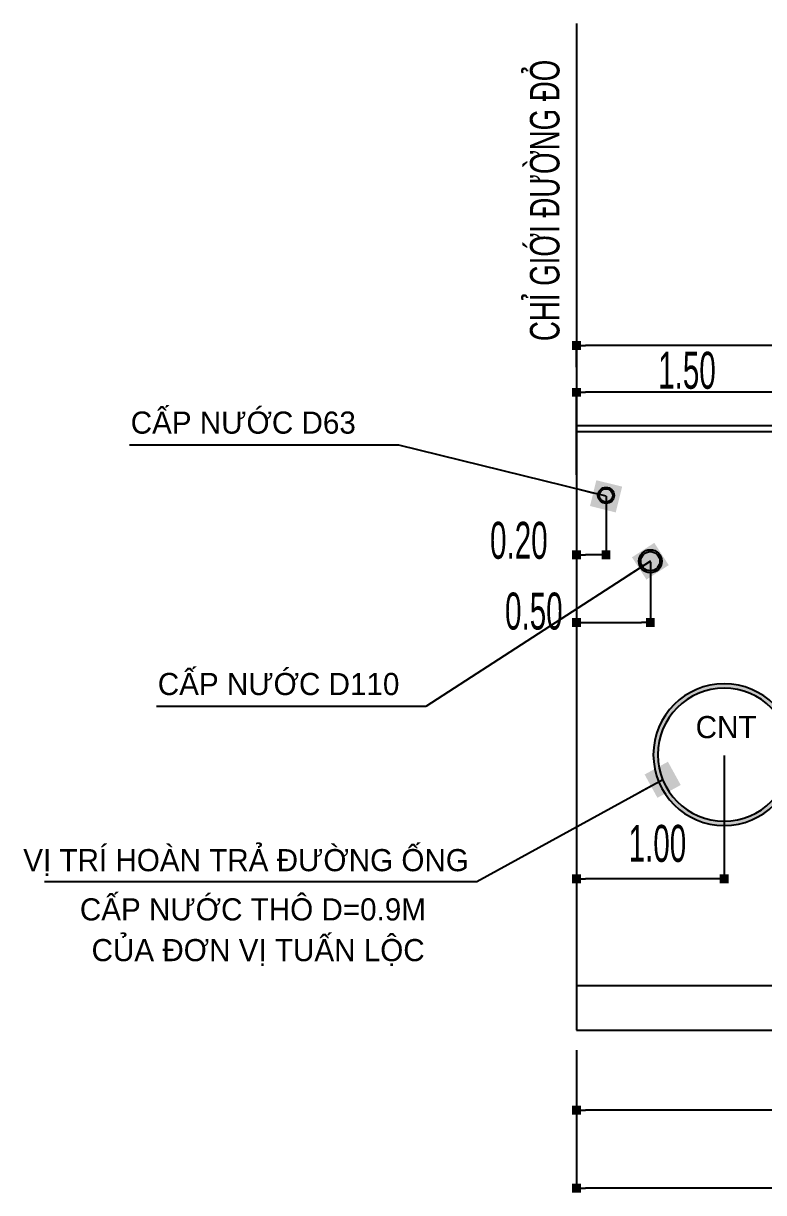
# Model space of a CAD drawing. Header units: millimetres. Extents: x 563079 to 571925, y 2063830 to 2067381.
# Drawn here: x 570710.3 to 570760.4, y 2066865.5 to 2066944.7 of the extents above; entities that cross this region are included whole.
import ezdxf

# ---------------------------------------------------------------- set-up
doc = ezdxf.new("R2010")
doc.units = ezdxf.units.MM
doc.header["$MEASUREMENT"] = 0
for name, color, linetype in [('Congchiuluc', 4, 'Continuous'), ('CONGDOC', 4, 'Continuous'), ('MC', 7, 'Continuous'), ('moi', 7, 'Continuous'), ('SO', 48, 'Continuous')]:
    doc.layers.add(name, color=color, linetype=linetype)
doc.styles.add('CHUKICHTHUOC', font='', dxfattribs={"width": 0.7})
doc.styles.add('KTEN', font='')
doc.styles.add('TIEUDE', font='', dxfattribs={"width": 0.8})
doc.styles.get('CHUKICHTHUOC').set_extended_font_data('.VnArial NarrowH')
doc.styles.get('KTEN').set_extended_font_data('.VnAvantH')
doc.styles.get('TIEUDE').set_extended_font_data('.VnAvantH')
doc.dimstyles.new('DIM3', dxfattribs={"dimscale": 1.2, "dimtxt": 1.2, "dimasz": 0.4, "dimexe": 0, "dimexo": 0, "dimgap": 0.3, "dimtad": 1, "dimzin": 0, "dimdsep": 46, "dimtxsty": 'TIEUDE', "dimblk1": 'BOXFILLED', "dimblk2": 'BOXFILLED', "dimsah": 1, "dimcen": 0.09, "dimdle": 0.8, "dimclrd": 9, "dimclre": 9, "dimclrt": 7, "dimadec": 1, "dimazin": 0, "dimtfac": 1, "dimtmove": 2, "dimatfit": 3, "dimldrblk": 'BOXFILLED', "dimfxl": 1, "dimtolj": 1, "dimtzin": 0, "dimarcsym": 0})
doc.dimstyles.new('TNDH', dxfattribs={"dimscale": 0, "dimtxt": 2.5, "dimasz": 0.6, "dimexe": 0.18, "dimexo": 0.0625, "dimgap": 0.2, "dimtad": 1, "dimlfac": 0.1, "dimzin": 0, "dimdsep": 46, "dimtxsty": 'CHUKICHTHUOC', "dimblk": 'BOXFILLED', "dimcen": 0.09, "dimclrd": 8, "dimclre": 8, "dimclrt": 4, "dimadec": 0, "dimazin": 0, "dimtfac": 1, "dimtofl": 0, "dimtmove": 2, "dimatfit": 3, "dimfxl": 1, "dimtolj": 1, "dimtzin": 0, "dimarcsym": 2})

# ---------------------------------------------------------------- blocks, each defined once
blk = doc.blocks.new('_BoxFilled')
at = {"color": 0, "linetype": 'ByBlock', "lineweight": -2}
blk.add_line((-0.5, 0), (-1, 0), dxfattribs=at)
at = {"color": 0, "linetype": 'ByBlock'}
blk.add_solid([(-0.5, 0.5), (0.5, 0.5), (-0.5, -0.5), (0.5, -0.5)], dxfattribs=at)
blk = doc.blocks.new('*D128')
at = {"layer": 'CONGDOC', "color": 8, "linetype": 'Continuous', "lineweight": -2, "transparency": 16777216}
for p, q in [((570747.726, 2066875.125), (570747.726, 2066865.585)), ((571107.726, 2066875.125), (571107.726, 2066865.585)), ((571107.126, 2066865.765), (570748.326, 2066865.765))]:
    blk.add_line(p, q, dxfattribs=at)
at = {"layer": 'Defpoints', "color": 0, "linetype": 'Continuous', "transparency": 16777216}
for p in [(570747.726, 2066875.187), (571107.726, 2066875.187), (570747.726, 2066865.765)]:
    blk.add_point(p, dxfattribs=at)
at = {"layer": 'CONGDOC', "color": 8, "linetype": 'Continuous', "lineweight": -2, "transparency": 16777216, "xscale": 0.6, "yscale": 0.6, "zscale": 0.6, "rotation": 180}
blk.add_blockref('_BoxFilled', (570747.726, 2066865.765), dxfattribs=at)
at = {"layer": 'CONGDOC', "color": 8, "linetype": 'Continuous', "lineweight": -2, "transparency": 16777216, "xscale": 0.6, "yscale": 0.6, "zscale": 0.6}
blk.add_blockref('_BoxFilled', (571107.726, 2066865.765), dxfattribs=at)
at = {"layer": 'CONGDOC', "color": 4, "linetype": 'Continuous', "transparency": 16777216, "insert": (570927.726, 2066867.242), "char_height": 2.5, "attachment_point": 5, "style": 'CHUKICHTHUOC'}
blk.add_mtext('\\A1;36.00', dxfattribs=at)
blk = doc.blocks.new('*D135')
at = {"layer": 'Congchiuluc', "color": 8, "lineweight": -2, "transparency": 16777216}
for p, q in [((570747.726, 2066875.125), (570747.726, 2066870.874)), ((570807.726, 2066875.062), (570807.726, 2066870.874)), ((570807.126, 2066871.054), (570748.326, 2066871.054))]:
    blk.add_line(p, q, dxfattribs=at)
at = {"layer": 'Defpoints', "color": 0, "transparency": 16777216}
for p in [(570747.726, 2066875.187), (570807.726, 2066875.125), (570747.726, 2066871.054)]:
    blk.add_point(p, dxfattribs=at)
at = {"layer": 'Congchiuluc', "color": 8, "lineweight": -2, "transparency": 16777216, "xscale": 0.6, "yscale": 0.6, "zscale": 0.6, "rotation": 180}
blk.add_blockref('_BoxFilled', (570747.726, 2066871.054), dxfattribs=at)
at = {"layer": 'Congchiuluc', "color": 8, "lineweight": -2, "transparency": 16777216, "xscale": 0.6, "yscale": 0.6, "zscale": 0.6}
blk.add_blockref('_BoxFilled', (570807.726, 2066871.054), dxfattribs=at)
at = {"layer": 'Congchiuluc', "color": 4, "lineweight": 0, "transparency": 16777216, "insert": (570777.726, 2066872.53), "char_height": 2.5, "attachment_point": 5, "style": 'CHUKICHTHUOC'}
blk.add_mtext('\\A1;6.00', dxfattribs=at)
blk = doc.blocks.new('*D136')
at = {"layer": 'CONGDOC', "color": 8, "linetype": 'Continuous', "lineweight": -2, "transparency": 16777216}
for p, q in [((570747.726, 2066921.384), (570747.726, 2066923.035)), ((570804.126, 2066922.855), (570748.326, 2066922.855)), ((570804.726, 2066918.626), (570804.726, 2066923.035))]:
    blk.add_line(p, q, dxfattribs=at)
at = {"layer": 'Defpoints', "color": 0, "linetype": 'Continuous', "transparency": 16777216}
for p in [(570747.726, 2066922.855), (570747.726, 2066921.321), (570804.726, 2066918.564)]:
    blk.add_point(p, dxfattribs=at)
at = {"layer": 'CONGDOC', "color": 8, "linetype": 'Continuous', "lineweight": -2, "transparency": 16777216, "xscale": 0.6, "yscale": 0.6, "zscale": 0.6, "rotation": 180}
blk.add_blockref('_BoxFilled', (570747.726, 2066922.855), dxfattribs=at)
at = {"layer": 'CONGDOC', "color": 8, "linetype": 'Continuous', "lineweight": -2, "transparency": 16777216, "xscale": 0.6, "yscale": 0.6, "zscale": 0.6}
blk.add_blockref('_BoxFilled', (570804.726, 2066922.855), dxfattribs=at)
at = {"layer": 'CONGDOC', "color": 4, "linetype": 'Continuous', "transparency": 16777216, "insert": (570776.226, 2066924.331), "char_height": 2.5, "attachment_point": 5, "style": 'CHUKICHTHUOC'}
blk.add_mtext('\\A1;5.70', dxfattribs=at)
blk = doc.blocks.new('fsfsdf')
at = {"layer": 'SO'}
h = blk.add_hatch(color=4, dxfattribs=at)
h.paths.add_polyline_path([(596225.5, 2065685.04, 1), (596227.9, 2065685.04, 1)])
h.paths.add_polyline_path([(596227.7, 2065685.04, 1), (596225.7, 2065685.04, 1)], flags=17)
at = {"layer": 'SO', "color": 4}
for radius in [1.2, 1]:
    blk.add_circle((596226.7, 2065685.04), radius, dxfattribs=at)
blk = doc.blocks.new('*D142')
at = {"layer": 'CONGDOC', "color": 8, "linetype": 'Continuous', "lineweight": -2, "transparency": 16777216}
for p, q in [((570747.726, 2066912.605), (570747.726, 2066908.484)), ((570749.726, 2066912.633), (570749.726, 2066908.484)), ((570749.126, 2066908.664), (570748.326, 2066908.664))]:
    blk.add_line(p, q, dxfattribs=at)
at = {"layer": 'Defpoints', "color": 0, "linetype": 'Continuous', "transparency": 16777216}
for p in [(570747.726, 2066912.668), (570749.726, 2066912.695), (570747.726, 2066908.664)]:
    blk.add_point(p, dxfattribs=at)
at = {"layer": 'CONGDOC', "color": 8, "linetype": 'Continuous', "lineweight": -2, "transparency": 16777216, "xscale": 0.6, "yscale": 0.6, "zscale": 0.6, "rotation": 180}
blk.add_blockref('_BoxFilled', (570747.726, 2066908.664), dxfattribs=at)
at = {"layer": 'CONGDOC', "color": 8, "linetype": 'Continuous', "lineweight": -2, "transparency": 16777216, "xscale": 0.6, "yscale": 0.6, "zscale": 0.6}
blk.add_blockref('_BoxFilled', (570749.726, 2066908.664), dxfattribs=at)
at = {"layer": 'CONGDOC', "color": 4, "linetype": 'Continuous', "transparency": 16777216, "insert": (570743.819, 2066909.636), "char_height": 2.5, "attachment_point": 5, "style": 'CHUKICHTHUOC'}
blk.add_mtext('\\A1;0.20', dxfattribs=at)
blk = doc.blocks.new('*D143')
at = {"layer": 'CONGDOC', "color": 8, "linetype": 'Continuous', "lineweight": -2, "transparency": 16777216}
for p, q in [((570747.726, 2066913.957), (570747.726, 2066903.905)), ((570752.726, 2066908.175), (570752.726, 2066903.905)), ((570748.326, 2066904.085), (570752.126, 2066904.085))]:
    blk.add_line(p, q, dxfattribs=at)
at = {"layer": 'Defpoints', "color": 0, "linetype": 'Continuous', "transparency": 16777216}
for p in [(570747.726, 2066914.019), (570752.726, 2066908.237), (570752.726, 2066904.085)]:
    blk.add_point(p, dxfattribs=at)
at = {"layer": 'CONGDOC', "color": 8, "linetype": 'Continuous', "lineweight": -2, "transparency": 16777216, "xscale": 0.6, "yscale": 0.6, "zscale": 0.6, "rotation": 180}
blk.add_blockref('_BoxFilled', (570747.726, 2066904.085), dxfattribs=at)
at = {"layer": 'CONGDOC', "color": 8, "linetype": 'Continuous', "lineweight": -2, "transparency": 16777216, "xscale": 0.6, "yscale": 0.6, "zscale": 0.6}
blk.add_blockref('_BoxFilled', (570752.726, 2066904.085), dxfattribs=at)
at = {"layer": 'CONGDOC', "color": 4, "linetype": 'Continuous', "transparency": 16777216, "insert": (570744.835, 2066904.842), "char_height": 2.5, "attachment_point": 5, "style": 'CHUKICHTHUOC'}
blk.add_mtext('\\A1;0.50', dxfattribs=at)
blk = doc.blocks.new('fsdfsdfsfd')
at = {"layer": 'SO'}
h = blk.add_hatch(color=4, dxfattribs=at)
h.paths.add_polyline_path([(596009.917, 2065578.827, 1), (596019.517, 2065578.827, 1)])
h.paths.add_polyline_path([(596019.217, 2065578.827, -1), (596010.217, 2065578.827, -1)], flags=16)
at = {"layer": 'SO', "color": 4}
for radius in [4.8, 4.5]:
    blk.add_circle((596014.717, 2065578.827), radius, dxfattribs=at)
blk = doc.blocks.new('*D160')
at = {"layer": 'CONGDOC', "color": 8, "linetype": 'Continuous', "lineweight": -2, "transparency": 16777216}
for p, q in [((570747.726, 2066902.052), (570747.726, 2066886.537)), ((570757.726, 2066895.07), (570757.726, 2066886.537)), ((570757.126, 2066886.717), (570748.326, 2066886.717))]:
    blk.add_line(p, q, dxfattribs=at)
at = {"layer": 'Defpoints', "color": 0, "linetype": 'Continuous', "transparency": 16777216}
for p in [(570747.726, 2066902.114), (570757.726, 2066895.133), (570747.726, 2066886.717)]:
    blk.add_point(p, dxfattribs=at)
at = {"layer": 'CONGDOC', "color": 8, "linetype": 'Continuous', "lineweight": -2, "transparency": 16777216, "xscale": 0.6, "yscale": 0.6, "zscale": 0.6, "rotation": 180}
blk.add_blockref('_BoxFilled', (570747.726, 2066886.717), dxfattribs=at)
at = {"layer": 'CONGDOC', "color": 8, "linetype": 'Continuous', "lineweight": -2, "transparency": 16777216, "xscale": 0.6, "yscale": 0.6, "zscale": 0.6}
blk.add_blockref('_BoxFilled', (570757.726, 2066886.717), dxfattribs=at)
at = {"layer": 'CONGDOC', "color": 4, "linetype": 'Continuous', "transparency": 16777216, "insert": (570753.204, 2066889.105), "char_height": 2.5, "attachment_point": 5, "style": 'CHUKICHTHUOC'}
blk.add_mtext('\\A1;1.00', dxfattribs=at)
blk = doc.blocks.new('*D282')
at = {"layer": 'CONGDOC', "color": 8, "linetype": 'Continuous', "lineweight": -2, "transparency": 16777216}
for p, q in [((570747.726, 2066914.082), (570747.726, 2066919.858)), ((570762.084, 2066919.678), (570748.326, 2066919.678)), ((570762.684, 2066912.709), (570762.684, 2066919.858))]:
    blk.add_line(p, q, dxfattribs=at)
at = {"layer": 'Defpoints', "color": 0, "linetype": 'Continuous', "transparency": 16777216}
for p in [(570747.726, 2066919.678), (570747.726, 2066914.019), (570762.684, 2066912.647)]:
    blk.add_point(p, dxfattribs=at)
at = {"layer": 'CONGDOC', "color": 8, "linetype": 'Continuous', "lineweight": -2, "transparency": 16777216, "xscale": 0.6, "yscale": 0.6, "zscale": 0.6, "rotation": 180}
blk.add_blockref('_BoxFilled', (570747.726, 2066919.678), dxfattribs=at)
at = {"layer": 'CONGDOC', "color": 8, "linetype": 'Continuous', "lineweight": -2, "transparency": 16777216, "xscale": 0.6, "yscale": 0.6, "zscale": 0.6}
blk.add_blockref('_BoxFilled', (570762.684, 2066919.678), dxfattribs=at)
at = {"layer": 'CONGDOC', "color": 4, "linetype": 'Continuous', "transparency": 16777216, "insert": (570755.205, 2066921.154), "char_height": 2.5, "attachment_point": 5, "style": 'CHUKICHTHUOC'}
blk.add_mtext('\\A1;1.50', dxfattribs=at)

msp = doc.modelspace()

# ---------------------------------------------------------------- linework, layer by layer
at = {"layer": 'MC'}
for points in [[(571107.72639, 2066879.47873), (570747.72639, 2066879.47873)], [(570747.72639, 2066876.47873), (571107.72639, 2066876.47873)]]:
    msp.add_lwpolyline(points, dxfattribs=at)
at = {"layer": 'moi', "color": 6, "linetype": 'Continuous'}
msp.add_line((570747.72639, 2066944.67061), (570747.72639, 2066876.47873), dxfattribs=at)
at = {"layer": 'moi', "linetype": 'Continuous'}
msp.add_line((570804.72639, 2066917.40427), (570747.72639, 2066917.40427), dxfattribs=at)
at = {"layer": 'moi', "color": 5, "linetype": 'Continuous'}
msp.add_line((570804.71216, 2066917.00427), (570747.72639, 2066917.00427), dxfattribs=at)

# ---------------------------------------------------------------- block references
at = {"layer": 'SO', "color": 4}
for p, xscale, yscale, zscale in [((299466.57578, 1127026.00054), 0.4550000000745058, 0.4550000000745058, 0.4550000000745058), ((183205.36837, 724212.95925), 0.6499999999068677, 0.6499999999068677, 0.6499999999068677)]:
    msp.add_blockref('fsfsdf', p, dxfattribs=dict(at, xscale=xscale, yscale=yscale, zscale=zscale))
at = {"layer": 'SO', "color": 4, "xscale": -1}
msp.add_blockref('fsdfsdfsfd', (1166772.44338, 1316.30519), dxfattribs=at)

# ---------------------------------------------------------------- texts
at = {"layer": 'MC', "style": 'KTEN'}
for s, p in [('cÊp n\xadíc d63', (570717.53065, 2066916.87681)), ('cÊp n\xadíc d110', (570719.36587, 2066899.16905)), ('cnt', (570755.79559, 2066896.25106)), ('vÞ trÝ hoµn tr¶ ®\xadêng èng ', (570710.25427, 2066887.23707)), ('cÊp n\xadíc th« d=0.9m', (570714.08821, 2066883.9018)), ('cña ®¬n vÞ tuÊn léc', (570714.88019, 2066881.14325))]:
    msp.add_text(s, height=1.5, dxfattribs=at).set_placement(p)
at = {"layer": 'moi', "color": 2, "linetype": 'Continuous', "style": 'KTEN', "width": 0.7}
msp.add_text('chØ giíi ®\xadêng ®á', height=2, rotation=90, dxfattribs=at).set_placement((570746.57081, 2066923.14785))

# ---------------------------------------------------------------- dimensions: what is measured, and where the dimension line sits
at = {"layer": 'Congchiuluc', "lineweight": 0}
dim = msp.add_linear_dim(base=(570747.72639, 2066871.05358), p1=(570807.72639, 2066875.12469), p2=(570747.72639, 2066875.18719), angle=180, dimstyle='TNDH', override={"dimscale": 1}, dxfattribs=at)
dim.commit()
dim.dimension.update_dxf_attribs({"geometry": '*D135', "text_midpoint": (570777.72639, 2066872.53001)})
at = {"layer": 'CONGDOC', "linetype": 'Continuous'}
for base, p1, p2, picture, middle in [((570747.72639, 2066922.85473), (570804.72639, 2066918.56357), (570747.72639, 2066921.32126), '*D136', (570776.22639, 2066924.33116)), ((570747.72639, 2066919.67802), (570762.68421, 2066912.64696), (570747.72639, 2066914.01918), '*D282', (570755.2053, 2066921.15446))]:
    dim = msp.add_linear_dim(base=base, p1=p1, p2=p2, dimstyle='TNDH', override={"dimscale": 1}, dxfattribs=at)
    dim.commit()
    dim.dimension.update_dxf_attribs({"geometry": picture, "text_midpoint": middle})
for base, p1, p2, picture, middle in [((570752.72639, 2066904.08454), (570747.72639, 2066914.01918), (570752.72639, 2066908.23703), '*D143', (570744.83526, 2066904.8417)), ((570747.72639, 2066908.66408), (570749.72644, 2066912.69514), (570747.72639, 2066912.66764), '*D142', (570743.81941, 2066909.63633))]:
    dim = msp.add_linear_dim(base=base, p1=p1, p2=p2, dimstyle='TNDH', override={"dimscale": 1}, dxfattribs=at)
    dim.commit()
    dim.dimension.update_dxf_attribs({"geometry": picture, "text_midpoint": middle, "dimtype": 160})
dim = msp.add_linear_dim(base=(570747.72639, 2066886.71723), p1=(570757.72639, 2066895.13257), p2=(570747.72639, 2066902.11407), angle=180, dimstyle='TNDH', override={"dimscale": 1}, dxfattribs=at)
dim.commit()
dim.dimension.update_dxf_attribs({"geometry": '*D160', "text_midpoint": (570753.20375, 2066889.10531), "dimtype": 160})
dim = msp.add_linear_dim(base=(570747.72639, 2066865.76482), p1=(571107.72639, 2066875.18719), p2=(570747.72639, 2066875.18719), angle=180, dimstyle='TNDH', override={"dimscale": 1}, dxfattribs=at)
dim.commit()
dim.dimension.update_dxf_attribs({"geometry": '*D128', "text_midpoint": (570927.72639, 2066867.24211)})

# ---------------------------------------------------------------- leaders
at = {"layer": 'MC', "color": 9}
for points in [[(570749.72644, 2066912.63242), (570735.69429, 2066916.10526), (570717.44047, 2066916.10526)], [(570752.72639, 2066908.23708), (570737.52951, 2066898.3975), (570719.27569, 2066898.3975)], [(570753.56007, 2066893.43204), (570740.97631, 2066886.52131), (570711.68544, 2066886.52131)]]:
    msp.add_leader(points, dimstyle='DIM3', override={"dimasz": 1.5, "dimgap": 0.3, "dimtad": 0}, dxfattribs=at)

doc.saveas('drawing.dxf')
